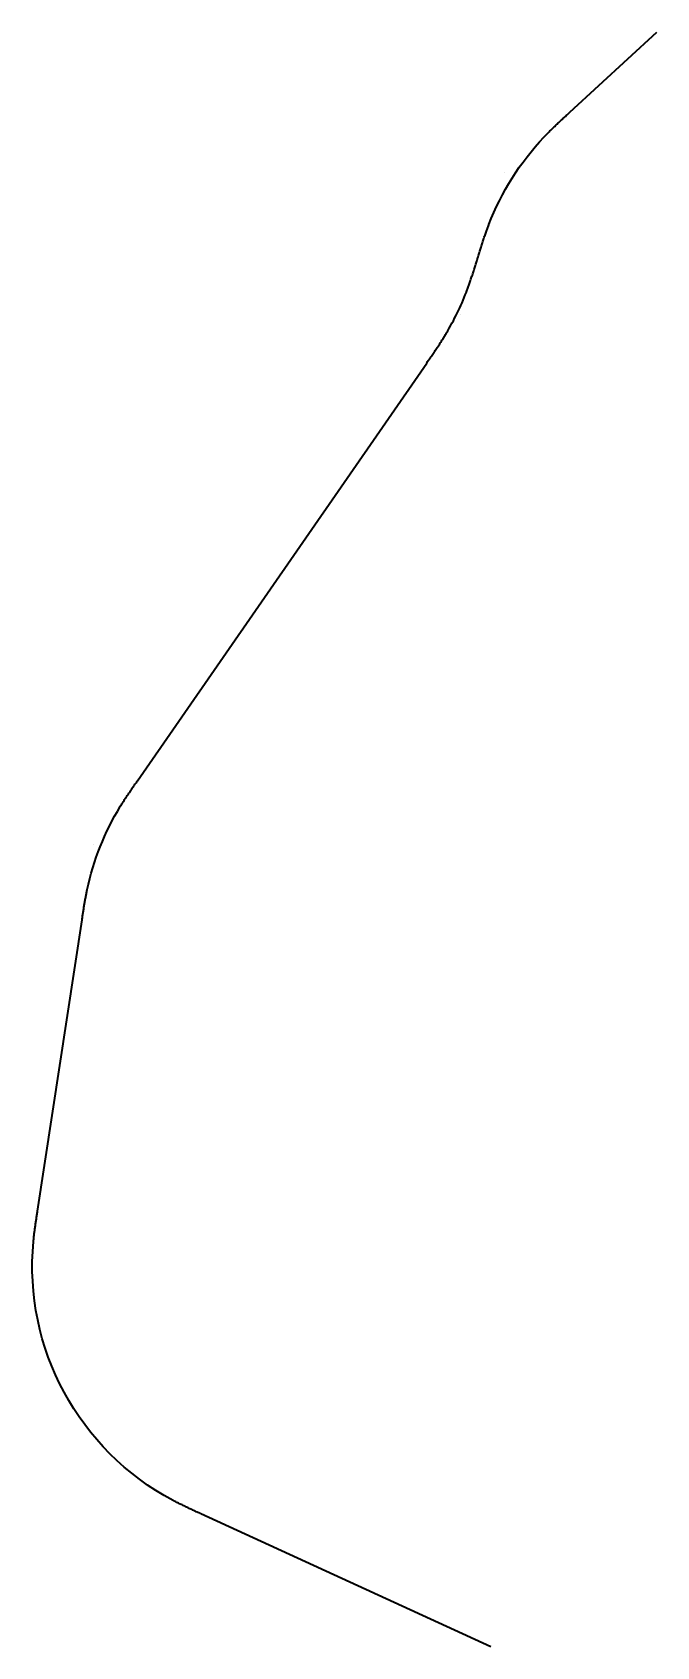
# Model space of a CAD drawing. Header units: millimetres. Extents: x 527517 to 528814, y 9401639 to 9404995.
import ezdxf

# ---------------------------------------------------------------- set-up
doc = ezdxf.new("R2010")
doc.units = ezdxf.units.MM
doc.layers.add('C-ROAD-STAN', color=11, linetype='Continuous')
doc.layers.add('EJE DE VÍA', color=1, linetype='Continuous', lineweight=35)

# ---------------------------------------------------------------- blocks, each defined once
blk = doc.blocks.new('AeccTickTriangle')
at = {"color": 0, "linetype": 'ByBlock', "lineweight": -2}
blk.add_lwpolyline([(0, 1), (-1, 0), (1, 0)], close=True, dxfattribs=at)
at = {"color": 0, "linetype": 'ByBlock', "lineweight": -2, "const_width": 0.0625}
blk.add_lwpolyline([(0, 0, 1), (0, 0, 1)], format="xyb", close=True, dxfattribs=at)

msp = doc.modelspace()

# ---------------------------------------------------------------- linework, layer by layer
at = {"layer": 'EJE DE VÍA', "ltscale": 5}
msp.add_lwpolyline([(528469.6, 9401639.4), (527866.9, 9401915.6), (527866.5, 9401915.8), (527864.7, 9401916.6), (527862.8, 9401917.5), (527861, 9401918.3), (527859.1, 9401919.2), (527857.3, 9401920), (527855.4, 9401920.9), (527853.6, 9401921.7), (527851.8, 9401922.6), (527849.9, 9401923.4), (527848.1, 9401924.3), (527846.2, 9401925.2), (527844.4, 9401926), (527842.6, 9401926.9), (527840.7, 9401927.8), (527838.9, 9401928.6), (527837, 9401929.5), (527835.2, 9401930.4), (527833.4, 9401931.3), (527831.6, 9401932.1), (527829.7, 9401933), (527827.9, 9401933.9), (527826.1, 9401934.8), (527824.3, 9401935.7), (527822.4, 9401936.6), (527820.6, 9401937.5), (527818.8, 9401938.4), (527817, 9401939.4), (527815.2, 9401940.3), (527813.5, 9401941.2), (527811.7, 9401942.1), (527810, 9401943), (527809.2, 9401943.4, -0.303259), (527519.1, 9402481.2), (527519.2, 9402482.1), (527519.4, 9402484), (527519.6, 9402485.9), (527519.8, 9402487.9), (527520, 9402489.9), (527520.2, 9402491.9), (527520.5, 9402494), (527520.7, 9402496), (527520.9, 9402498), (527521.2, 9402500), (527521.4, 9402502), (527521.7, 9402504), (527522, 9402506), (527522.2, 9402508.1), (527522.5, 9402510.1), (527522.8, 9402512.1), (527523, 9402514.1), (527523.3, 9402516.1), (527523.6, 9402518.1), (527523.9, 9402520.1), (527524.2, 9402522.1), (527524.5, 9402524.2), (527524.8, 9402526.2), (527525.1, 9402528.2), (527525.4, 9402530.2), (527525.7, 9402532.2), (527526, 9402534.2), (527526.3, 9402536.2), (527526.6, 9402538.2), (527526.9, 9402540.2), (527527.2, 9402542.2), (527527.5, 9402544.2), (527527.6, 9402544.7), (527620, 9403149.8), (527620.1, 9403150.2), (527620.4, 9403152.2), (527620.7, 9403154.2), (527621, 9403156.2), (527621.3, 9403158.2), (527621.6, 9403160.2), (527621.9, 9403162.2), (527622.2, 9403164.2), (527622.5, 9403166.2), (527622.8, 9403168.2), (527623.2, 9403170.3), (527623.5, 9403172.3), (527623.8, 9403174.3), (527624.1, 9403176.3), (527624.5, 9403178.3), (527624.8, 9403180.3), (527625.1, 9403182.3), (527625.5, 9403184.3), (527625.8, 9403186.3), (527626.2, 9403188.3), (527626.5, 9403190.3), (527626.9, 9403192.3), (527627.2, 9403194.3), (527627.6, 9403196.3), (527628, 9403198.3), (527628.3, 9403200.3), (527628.7, 9403202.3), (527629.1, 9403204.3), (527629.5, 9403206.2), (527629.9, 9403208.2), (527630.3, 9403210.1), (527630.7, 9403212), (527630.9, 9403212.9, -0.085014), (527699.5, 9403385.4), (527700, 9403386.2), (527701, 9403387.9), (527702, 9403389.5), (527703.1, 9403391.2), (527704.1, 9403392.9), (527705.2, 9403394.6), (527706.3, 9403396.3), (527707.4, 9403398.1), (527708.5, 9403399.8), (527709.6, 9403401.5), (527710.7, 9403403.2), (527711.9, 9403404.9), (527713, 9403406.6), (527714.1, 9403408.2), (527715.2, 9403409.9), (527716.4, 9403411.6), (527717.5, 9403413.3), (527718.6, 9403415), (527719.8, 9403416.7), (527720.9, 9403418.4), (527722, 9403420), (527723.2, 9403421.7), (527724.3, 9403423.4), (527725.5, 9403425.1), (527726.6, 9403426.7), (527727.8, 9403428.4), (527728.9, 9403430.1), (527730.1, 9403431.8), (527731.2, 9403433.4), (527732.4, 9403435.1), (527733.6, 9403436.8), (527734.7, 9403438.4), (527735, 9403438.8), (528336.3, 9404307.3), (528337, 9404308.3), (528338.3, 9404310.3), (528339.7, 9404312.2), (528341, 9404314.1), (528342.3, 9404316), (528343.7, 9404318), (528345, 9404319.9), (528346.3, 9404321.8), (528347.7, 9404323.8), (528349, 9404325.7), (528350.3, 9404327.6), (528351.6, 9404329.6), (528352.9, 9404331.5), (528354.2, 9404333.5), (528355.6, 9404335.4), (528356.9, 9404337.3), (528358.2, 9404339.3), (528359.5, 9404341.2), (528360.7, 9404343.2), (528362, 9404345.2), (528363.3, 9404347.1), (528364.6, 9404349.1), (528365.8, 9404350.9), (528367, 9404352.8), (528368.1, 9404354.6), (528369.3, 9404356.4), (528370.4, 9404358.2), (528371.5, 9404359.9), (528372.6, 9404361.7), (528373.6, 9404363.4), (528374.6, 9404365), (528375.6, 9404366.7), (528376.6, 9404368.3), (528377.1, 9404369.1, 0.043289), (528418.7, 9404454.6), (528419, 9404455.5), (528419.7, 9404457.3), (528420.4, 9404459.1), (528421.1, 9404461), (528421.8, 9404462.8), (528422.4, 9404464.7), (528423.1, 9404466.7), (528423.8, 9404468.6), (528424.6, 9404470.6), (528425.3, 9404472.7), (528426, 9404474.8), (528426.7, 9404476.9), (528427.5, 9404479.1), (528428.2, 9404481.3), (528429, 9404483.5), (528429.7, 9404485.7), (528430.4, 9404488), (528431.2, 9404490.2), (528431.9, 9404492.4), (528432.6, 9404494.7), (528433.3, 9404496.9), (528434.1, 9404499.1), (528434.8, 9404501.3), (528435.5, 9404503.6), (528436.2, 9404505.8), (528436.9, 9404508.1), (528437.6, 9404510.3), (528438.3, 9404512.5), (528439, 9404514.8), (528439.7, 9404517), (528440.4, 9404519.2), (528441, 9404521.5), (528441.7, 9404523.7), (528442.1, 9404524.9), (528442.4, 9404526), (528443.1, 9404528.3), (528443.8, 9404530.5), (528444.5, 9404532.7), (528445.2, 9404535), (528445.9, 9404537.2), (528446.6, 9404539.5), (528447.3, 9404541.7), (528448, 9404543.9), (528448.7, 9404546.2), (528449.4, 9404548.4), (528450.1, 9404550.6), (528450.8, 9404552.9), (528451.6, 9404555.1), (528452.3, 9404557.3), (528453, 9404559.6), (528453.7, 9404561.8), (528454.5, 9404564), (528455.2, 9404566.2), (528456, 9404568.5), (528456.7, 9404570.7), (528457.5, 9404572.9), (528458.2, 9404575), (528458.9, 9404577.1), (528459.6, 9404579.1), (528460.3, 9404581.1), (528461, 9404583.1), (528461.7, 9404585), (528462.4, 9404586.9), (528463.1, 9404588.8), (528463.8, 9404590.6), (528464.5, 9404592.4), (528465.2, 9404594.2), (528465.5, 9404595.1, -0.0985), (528580, 9404776.7), (528581.3, 9404778.1), (528582.6, 9404779.4), (528583.9, 9404780.8), (528585.3, 9404782.2), (528586.7, 9404783.7), (528588.1, 9404785.1), (528589.5, 9404786.6), (528591, 9404788), (528592.5, 9404789.6), (528594.1, 9404791.1), (528595.6, 9404792.6), (528597.2, 9404794.2), (528598.9, 9404795.8), (528600.6, 9404797.4), (528602.3, 9404799.1), (528603.9, 9404800.7), (528605.6, 9404802.3), (528607.3, 9404803.9), (528609, 9404805.5), (528610.7, 9404807.2), (528612.4, 9404808.8), (528614.2, 9404810.4), (528615.9, 9404812), (528617.6, 9404813.6), (528619.3, 9404815.2), (528621, 9404816.8), (528622.7, 9404818.3), (528624.5, 9404819.9), (528626.2, 9404821.5), (528627.9, 9404823.1), (528629.6, 9404824.7), (528631.4, 9404826.3), (528633.1, 9404827.9), (528634, 9404828.7), (528814.3, 9404994.6)], format="xyb", dxfattribs=at)

# ---------------------------------------------------------------- block references
at = {"layer": 'C-ROAD-STAN', "xscale": 0.03, "yscale": 0.03, "zscale": 0.03}
for p in [(528497, 9404702.7), (528406, 9404408), (527644.1, 9403307.6)]:
    msp.add_blockref('AeccTickTriangle', p, dxfattribs=at)

doc.saveas('drawing.dxf')
